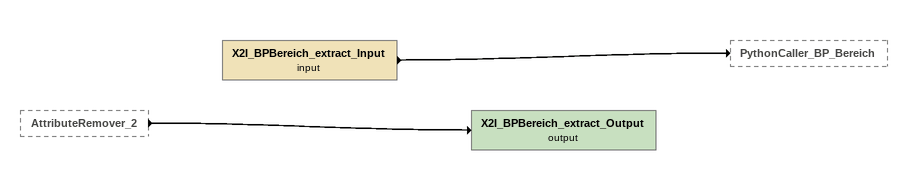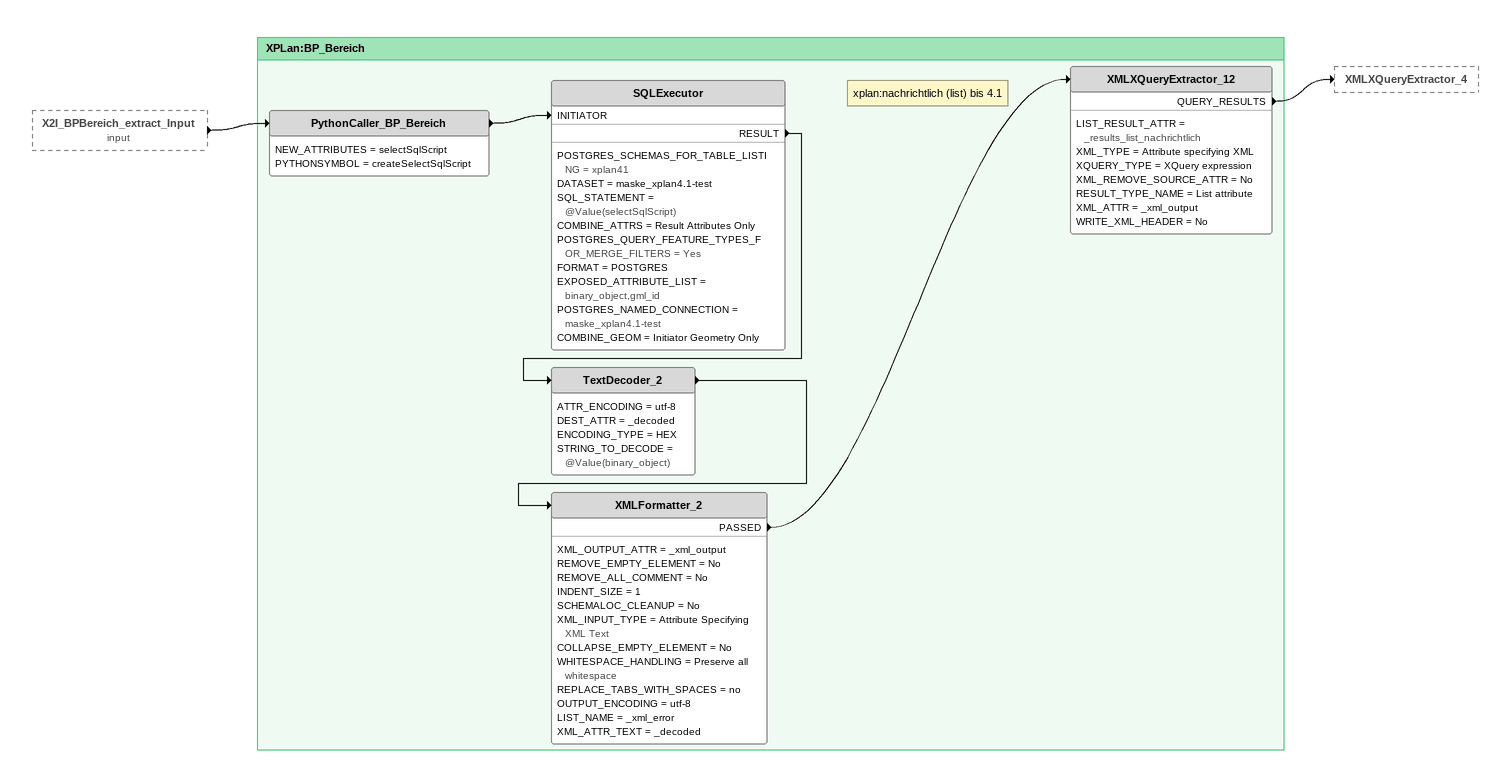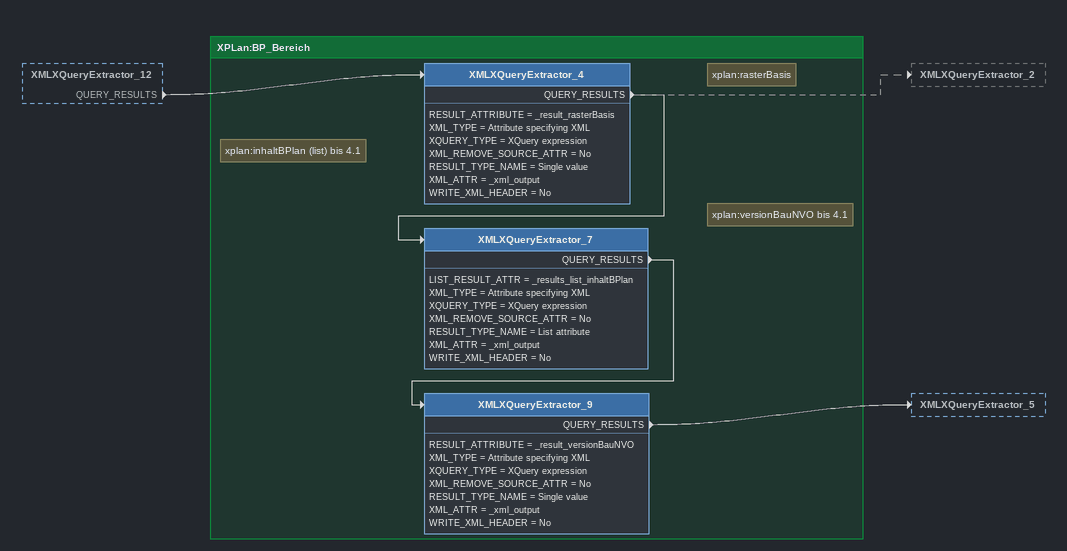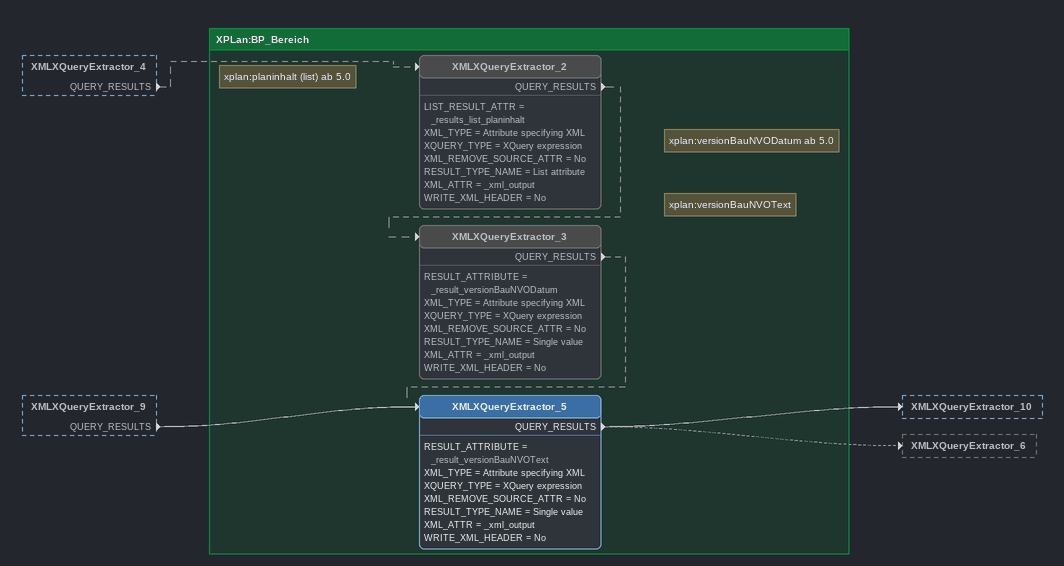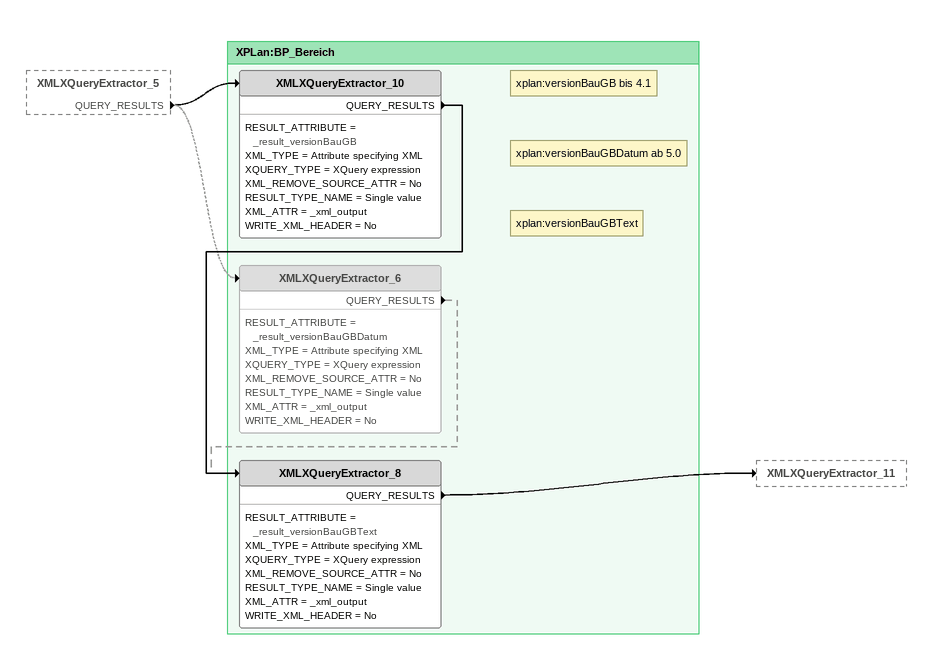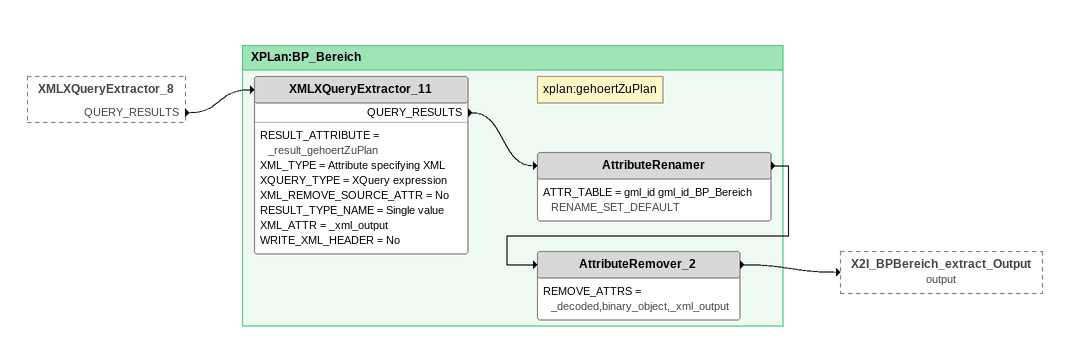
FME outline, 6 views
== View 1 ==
AttributeRemover_2 [outside]
    -> X2I_BPBereich_extract_Output (output)
X2I_BPBereich_extract_Input (input)
    -> PythonCaller_BP_Bereich
X2I_BPBereich_extract_Output (output)

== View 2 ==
X2I_BPBereich_extract_Input (input) [outside]
    -> PythonCaller_BP_Bereich

Bookmark: XPLan:BP_Bereich
PythonCaller_BP_Bereich
    NEW_ATTRIBUTES = selectSqlScript
    PYTHONSYMBOL = createSelectSqlScript
    -> SQLExecutor [INITIATOR]
SQLExecutor
    POSTGRES_SCHEMAS_FOR_TABLE_LISTING = xplan41
    DATASET = maske_xplan4.1-test
    SQL_STATEMENT = @Value(selectSqlScript)
    COMBINE_ATTRS = Result Attributes Only
    POSTGRES_QUERY_FEATURE_TYPES_FOR_MERGE_FILTERS = Yes
    FORMAT = POSTGRES
    EXPOSED_ATTRIBUTE_LIST = binary_object,gml_id
    POSTGRES_NAMED_CONNECTION = maske_xplan4.1-test
    COMBINE_GEOM = Initiator Geometry Only
    RESULT -> TextDecoder_2
TextDecoder_2
    ATTR_ENCODING = utf-8
    DEST_ATTR = _decoded
    ENCODING_TYPE = HEX
    STRING_TO_DECODE = @Value(binary_object)
    -> XMLFormatter_2
XMLFormatter_2
    XML_OUTPUT_ATTR = _xml_output
    REMOVE_EMPTY_ELEMENT = No
    REMOVE_ALL_COMMENT = No
    INDENT_SIZE = 1
    SCHEMALOC_CLEANUP = No
    XML_INPUT_TYPE = Attribute Specifying XML Text
    COLLAPSE_EMPTY_ELEMENT = No
    WHITESPACE_HANDLING = Preserve all whitespace
    REPLACE_TABS_WITH_SPACES = no
    OUTPUT_ENCODING = utf-8
    LIST_NAME = _xml_error
    XML_ATTR_TEXT = _decoded
    PASSED -> XMLXQueryExtractor_12
Note: xplan:nachrichtlich (list) bis 4.1
XMLXQueryExtractor_12
    LIST_RESULT_ATTR = _results_list_nachrichtlich
    XML_TYPE = Attribute specifying XML
    XQUERY_TYPE = XQuery expression
    XML_REMOVE_SOURCE_ATTR = No
    RESULT_TYPE_NAME = List attribute
    XML_ATTR = _xml_output
    WRITE_XML_HEADER = No
    QUERY_RESULTS -> XMLXQueryExtractor_4

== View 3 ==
XMLXQueryExtractor_12 [outside]
    QUERY_RESULTS -> XMLXQueryExtractor_4

Bookmark: XPLan:BP_Bereich
Note: xplan:rasterBasis
XMLXQueryExtractor_4
    RESULT_ATTRIBUTE = _result_rasterBasis
    XML_TYPE = Attribute specifying XML
    XQUERY_TYPE = XQuery expression
    XML_REMOVE_SOURCE_ATTR = No
    RESULT_TYPE_NAME = Single value
    XML_ATTR = _xml_output
    WRITE_XML_HEADER = No
    QUERY_RESULTS -> XMLXQueryExtractor_7
    QUERY_RESULTS -> XMLXQueryExtractor_2 [off]
Note: xplan:inhaltBPlan (list) bis 4.1
XMLXQueryExtractor_7
    LIST_RESULT_ATTR = _results_list_inhaltBPlan
    XML_TYPE = Attribute specifying XML
    XQUERY_TYPE = XQuery expression
    XML_REMOVE_SOURCE_ATTR = No
    RESULT_TYPE_NAME = List attribute
    XML_ATTR = _xml_output
    WRITE_XML_HEADER = No
    QUERY_RESULTS -> XMLXQueryExtractor_9
Note: xplan:versionBauNVO bis 4.1
XMLXQueryExtractor_9
    RESULT_ATTRIBUTE = _result_versionBauNVO
    XML_TYPE = Attribute specifying XML
    XQUERY_TYPE = XQuery expression
    XML_REMOVE_SOURCE_ATTR = No
    RESULT_TYPE_NAME = Single value
    XML_ATTR = _xml_output
    WRITE_XML_HEADER = No
    QUERY_RESULTS -> XMLXQueryExtractor_5

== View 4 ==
XMLXQueryExtractor_4 [outside]
    QUERY_RESULTS -> XMLXQueryExtractor_2 [off]
XMLXQueryExtractor_9 [outside]
    QUERY_RESULTS -> XMLXQueryExtractor_5

Bookmark: XPLan:BP_Bereich
Note: xplan:planinhalt (list) ab 5.0
XMLXQueryExtractor_2 [off]
    LIST_RESULT_ATTR = _results_list_planinhalt
    XML_TYPE = Attribute specifying XML
    XQUERY_TYPE = XQuery expression
    XML_REMOVE_SOURCE_ATTR = No
    RESULT_TYPE_NAME = List attribute
    XML_ATTR = _xml_output
    WRITE_XML_HEADER = No
    QUERY_RESULTS -> XMLXQueryExtractor_3 [off]
Note: xplan:versionBauNVODatum ab 5.0
XMLXQueryExtractor_3 [off]
    RESULT_ATTRIBUTE = _result_versionBauNVODatum
    XML_TYPE = Attribute specifying XML
    XQUERY_TYPE = XQuery expression
    XML_REMOVE_SOURCE_ATTR = No
    RESULT_TYPE_NAME = Single value
    XML_ATTR = _xml_output
    WRITE_XML_HEADER = No
    QUERY_RESULTS -> XMLXQueryExtractor_5 [off]
Note: xplan:versionBauNVOText
XMLXQueryExtractor_5
    RESULT_ATTRIBUTE = _result_versionBauNVOText
    XML_TYPE = Attribute specifying XML
    XQUERY_TYPE = XQuery expression
    XML_REMOVE_SOURCE_ATTR = No
    RESULT_TYPE_NAME = Single value
    XML_ATTR = _xml_output
    WRITE_XML_HEADER = No
    QUERY_RESULTS -> XMLXQueryExtractor_10
    QUERY_RESULTS -> XMLXQueryExtractor_6 [off]

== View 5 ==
XMLXQueryExtractor_5 [outside]
    QUERY_RESULTS -> XMLXQueryExtractor_10
    QUERY_RESULTS -> XMLXQueryExtractor_6 [off]

Bookmark: XPLan:BP_Bereich
Note: xplan:versionBauGB bis 4.1
XMLXQueryExtractor_10
    RESULT_ATTRIBUTE = _result_versionBauGB
    XML_TYPE = Attribute specifying XML
    XQUERY_TYPE = XQuery expression
    XML_REMOVE_SOURCE_ATTR = No
    RESULT_TYPE_NAME = Single value
    XML_ATTR = _xml_output
    WRITE_XML_HEADER = No
    QUERY_RESULTS -> XMLXQueryExtractor_8
Note: xplan:versionBauGBDatum ab 5.0
XMLXQueryExtractor_6 [off]
    RESULT_ATTRIBUTE = _result_versionBauGBDatum
    XML_TYPE = Attribute specifying XML
    XQUERY_TYPE = XQuery expression
    XML_REMOVE_SOURCE_ATTR = No
    RESULT_TYPE_NAME = Single value
    XML_ATTR = _xml_output
    WRITE_XML_HEADER = No
    QUERY_RESULTS -> XMLXQueryExtractor_8 [off]
Note: xplan:versionBauGBText
XMLXQueryExtractor_8
    RESULT_ATTRIBUTE = _result_versionBauGBText
    XML_TYPE = Attribute specifying XML
    XQUERY_TYPE = XQuery expression
    XML_REMOVE_SOURCE_ATTR = No
    RESULT_TYPE_NAME = Single value
    XML_ATTR = _xml_output
    WRITE_XML_HEADER = No
    QUERY_RESULTS -> XMLXQueryExtractor_11

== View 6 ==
XMLXQueryExtractor_8 [outside]
    QUERY_RESULTS -> XMLXQueryExtractor_11

Bookmark: XPLan:BP_Bereich
Note: xplan:gehoertZuPlan
XMLXQueryExtractor_11
    RESULT_ATTRIBUTE = _result_gehoertZuPlan
    XML_TYPE = Attribute specifying XML
    XQUERY_TYPE = XQuery expression
    XML_REMOVE_SOURCE_ATTR = No
    RESULT_TYPE_NAME = Single value
    XML_ATTR = _xml_output
    WRITE_XML_HEADER = No
    QUERY_RESULTS -> AttributeRenamer
AttributeRenamer
    ATTR_TABLE = gml_id gml_id_BP_Bereich RENAME_SET_DEFAULT
    -> AttributeRemover_2
AttributeRemover_2
    REMOVE_ATTRS = _decoded,binary_object,_xml_output
    -> X2I_BPBereich_extract_Output (output)
